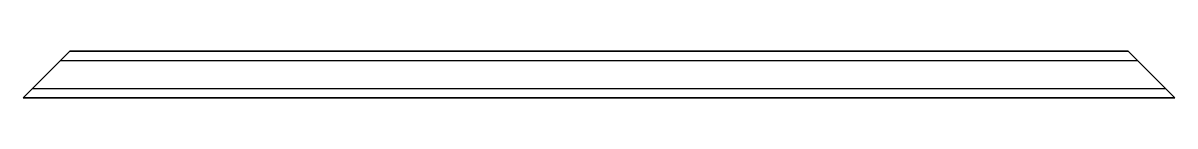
# Model space of a CAD drawing. Header units: millimetres. Extents: x 0 to 736, y 0 to 30.
import ezdxf

# ---------------------------------------------------------------- set-up
doc = ezdxf.new("R2010")
doc.units = ezdxf.units.MM
doc.layers.add('SIMUMAK Visible (ISO)', color=7, linetype='Continuous', lineweight=35)
doc.layers.add('SIMUMAK Visible Narrow (ISO)', color=7, linetype='Continuous', lineweight=25)

# ---------------------------------------------------------------- blocks, each defined once
blk = doc.blocks.new('ISO 30x30x3 00000002_Sheet_5_VIEW66')
at = {"layer": 'SIMUMAK Visible (ISO)'}
for p, q in [((-344.25, 9), (-338.25, 15)), ((-338.25, 15), (338.25, 15)), ((338.25, 15), (344.25, 9)), ((-344.25, 9), (-362.25, -9)), ((362.25, -9), (344.25, 9)), ((-368.25, -15), (-362.25, -9)), ((362.25, -9), (368.25, -15)), ((-368.25, -15), (368.25, -15))]:
    blk.add_line(p, q, dxfattribs=at)
at = {"layer": 'SIMUMAK Visible Narrow (ISO)'}
for p, q in [((-344.25, 9), (344.25, 9)), ((-362.25, -9), (362.25, -9))]:
    blk.add_line(p, q, dxfattribs=at)

msp = doc.modelspace()

# ---------------------------------------------------------------- block references
msp.add_blockref('ISO 30x30x3 00000002_Sheet_5_VIEW66', (368.25, 15))

doc.saveas('drawing.dxf')
